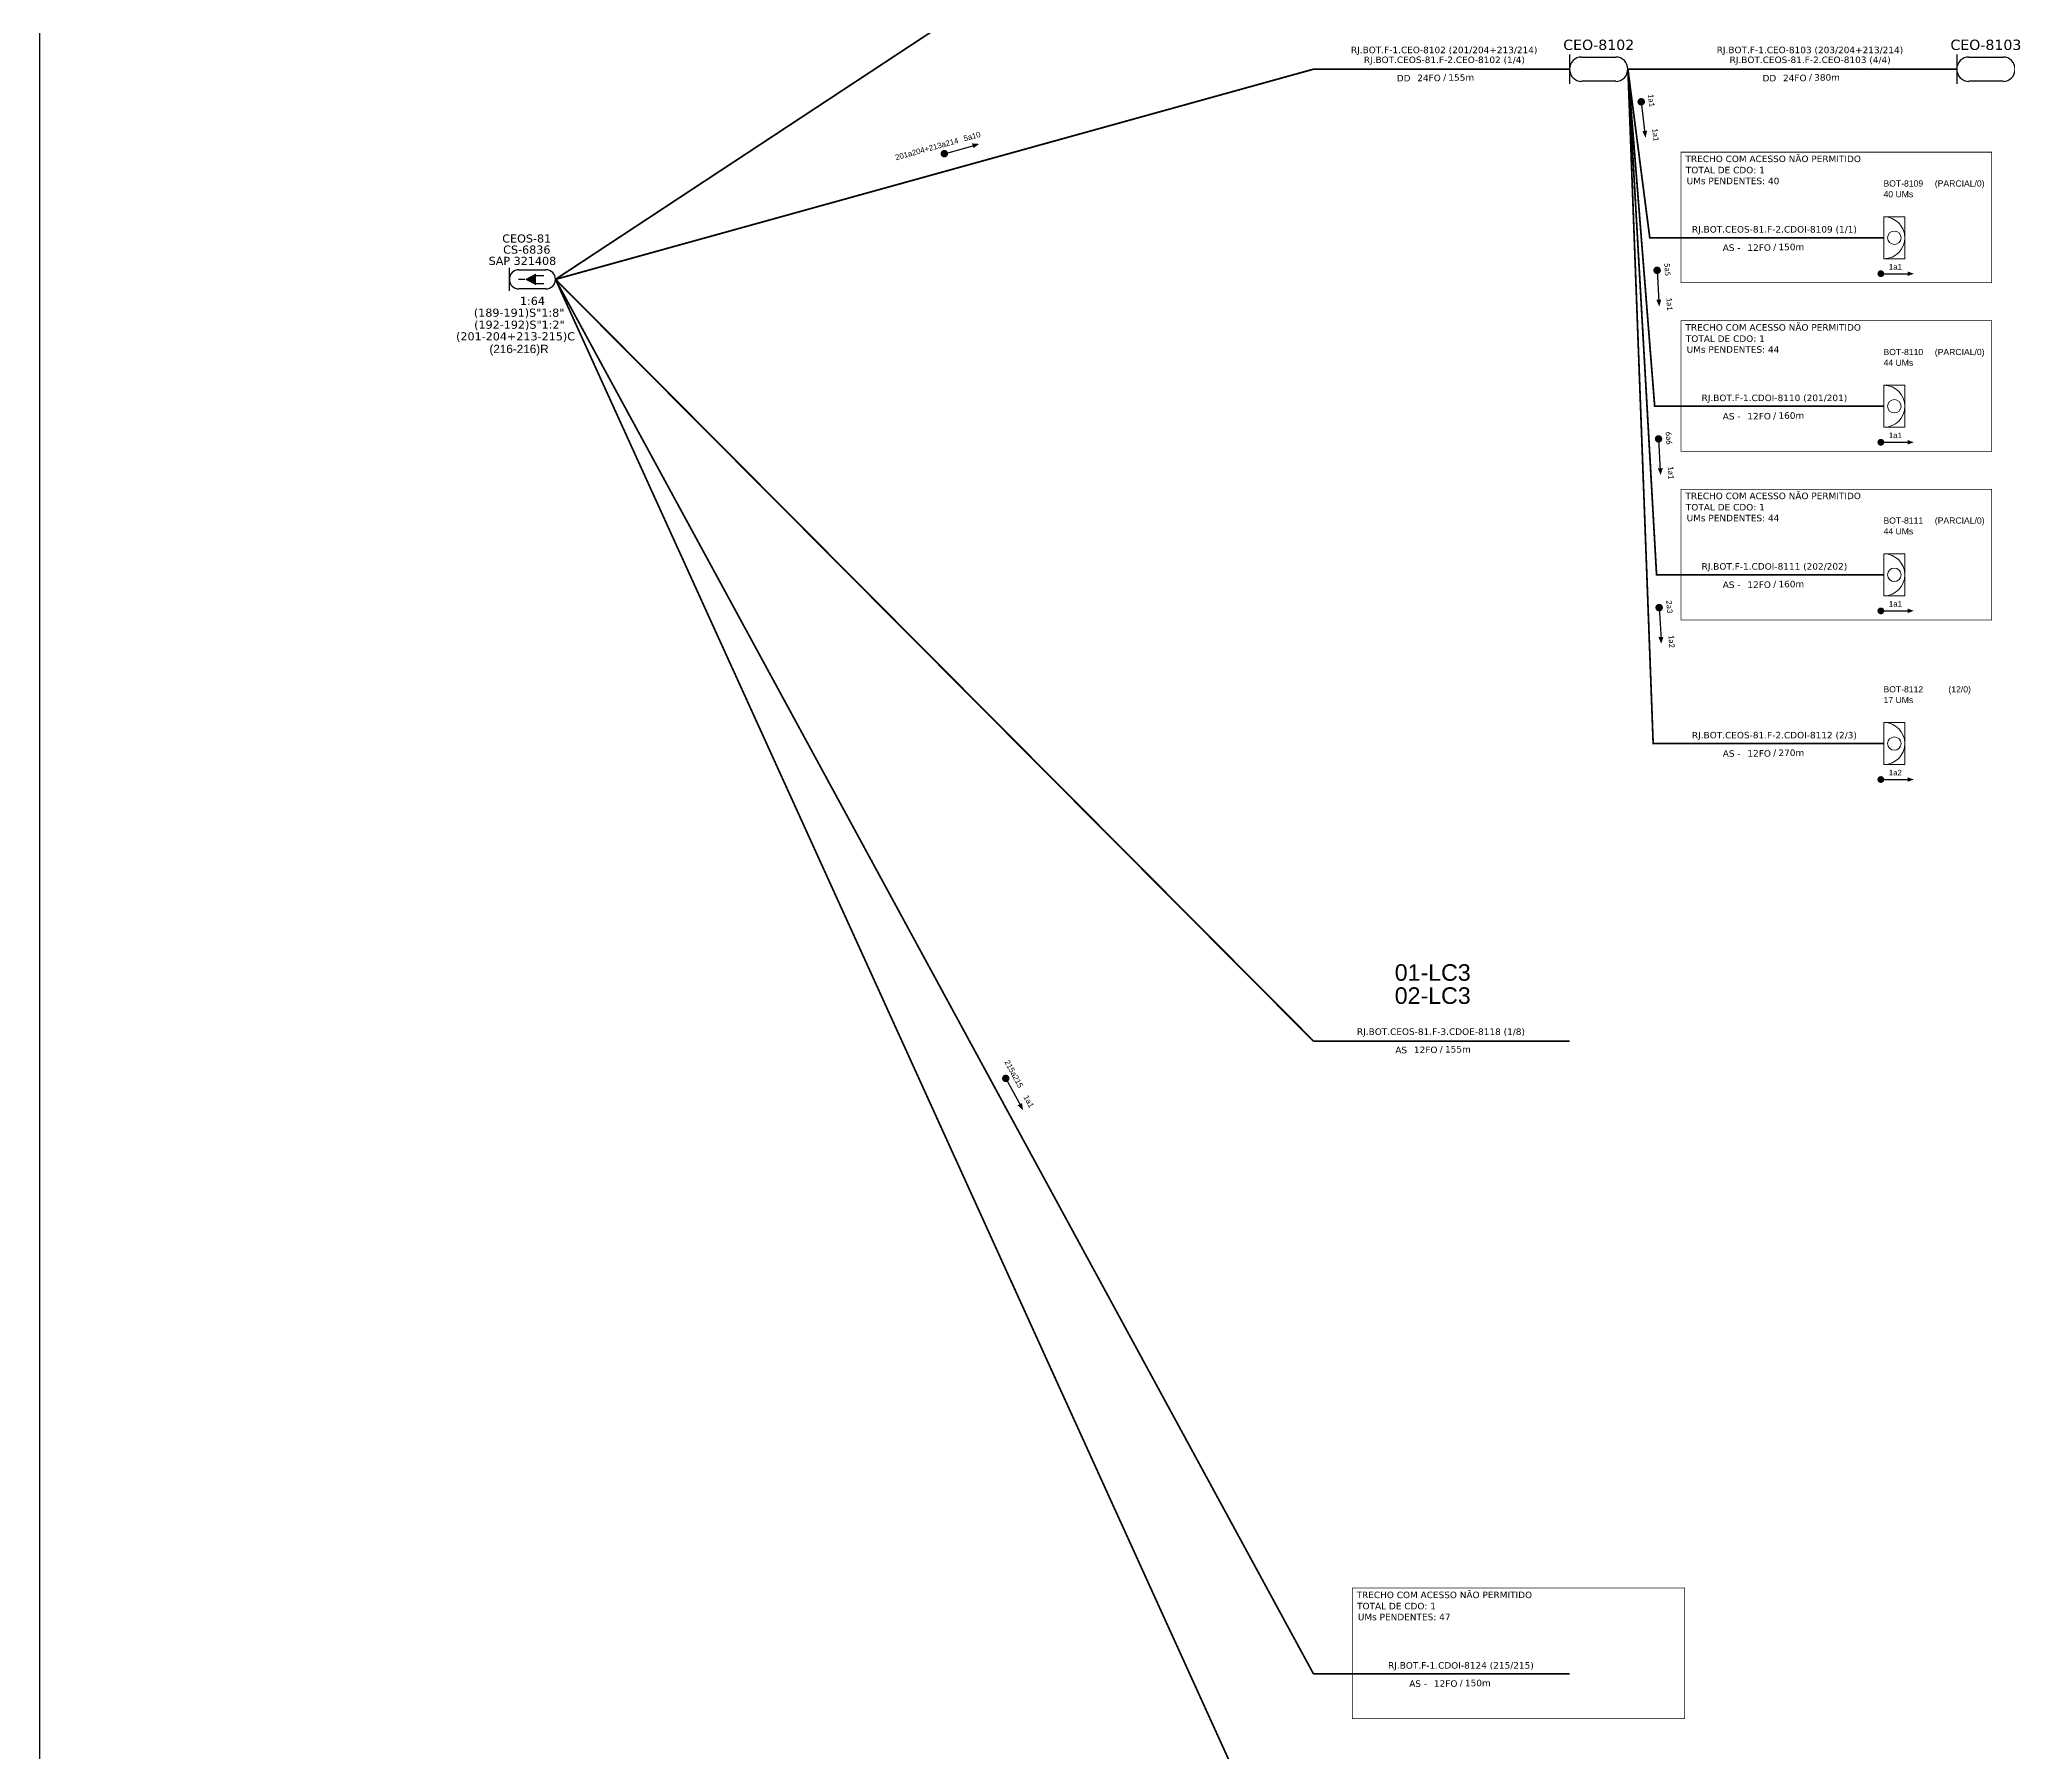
# Model space of a CAD drawing. Header units: metres. Extents: x -1286 to -445, y -500 to 94.
# Drawn here: x -1286.1 to -1066.1, y -316.3 to -124.9 of the extents above; entities that cross this region are included whole.
import ezdxf
from ezdxf.enums import TextEntityAlignment as Align

# ---------------------------------------------------------------- set-up
doc = ezdxf.new("R2010")
doc.units = ezdxf.units.M
doc.linetypes.add('ARILSUPP', pattern=[2.98, 1.42, -0.71, 0.14, -0.71])
for name, color, linetype, lineweight in [("20.0-LEGENDA DOS CDO'S", 1, 'Continuous', 0), ('20.1-CDO_INTERIOR', 1, 'Continuous', 0), ('40.1-ETIQUETAS', 1, 'Continuous', 20)]:
    doc.layers.add(name, color=color, linetype=linetype, lineweight=lineweight)
for name, color, linetype in [('20.4-CEOS', 1, 'Continuous'), ('20.5-CEO', 1, 'Continuous'), ('CAP a instalar', 1, 'Continuous'), ('LC1', 3, 'Continuous'), ('SETA', 7, 'Continuous')]:
    doc.layers.add(name, color=color, linetype=linetype)
doc.styles.add('ARIAL', font='arial.ttf')
doc.styles.add('siredit', font='verdana.ttf')
doc.linetypes.add('FENCELINE1', pattern='A,0.25,-0.1,[133,ltypeshp.shx,S=0.1,R=0,X=-0.1,Y=0],-0.1,1', length=1.45)

# ---------------------------------------------------------------- blocks, each defined once
blk = doc.blocks.new('CEOS_RP_CT_DRT')
at = {"layer": '20.4-CEOS', "color": 0}
for p, q in [((-4.54, 1.19), (-1.19, 1.19)), ((-1.19, -1.19), (-4.54, -1.19))]:
    blk.add_line(p, q, dxfattribs=at)
for points in [[(-5.73, -1.43), (-5.73, 1.44)], [(-3.79, 0), (-4.59, 0)], [(-2.47, 0.48), (-1.45, 0.48)], [(-2.47, -0.52), (-1.45, -0.52)]]:
    blk.add_lwpolyline(points, dxfattribs=at)
blk.add_lwpolyline([(-3.79, 0, 0, 1.47, 0), (-2.41, 0, 1.47, 1.47, 0)], format="xyseb", dxfattribs=at)
for centre, start, end in [((-4.54, 0), 90, 270), ((-1.19, 0), 270, 90)]:
    blk.add_arc(centre, 1.19, start, end, dxfattribs=at)
at = {"layer": '20.4-CEOS', "color": 7, "style": 'siredit'}
for tag, p in [('Nº_DA_CEOS', (-2.86, 5.6)), ('LOCAL', (-2.86, 4.24)), ('SAP', (-2.86, 2.78)), ('RACIO_SPLITAGEM', (-2.86, -1.88)), ('FIBRAS_SPLITTER', (-2.86, -3.58)), ('RESERVA_FINAIS', (-2.86, -6.39)), ('FIBRAS_TOP_C', (-2.86, -5.08))]:
    blk.add_attdef(tag, text='', height=1.01, dxfattribs=at).set_placement(p, align=Align.TOP_CENTER)
blk = doc.blocks.new('ETIQUETA_RS5F')
at = {"layer": '40.1-ETIQUETAS', "color": 0, "style": 'siredit'}
blk.add_text('/', height=1.5, dxfattribs=at).set_placement((1.58, -1.95), align=Align.MIDDLE_RIGHT)
for tag, p in [('ETIQUETA_R_PRIMARIA', (1.21, 4.1)), ('ETIQUETA_R_SECUNDARIA', (1.21, 2.1)), ('F_ATIVAS/F_MORTAS', (1.14, -4.24))]:
    blk.add_attdef(tag, text='', height=1.5, dxfattribs=at).set_placement(p, align=Align.MIDDLE_CENTER)
for tag, p in [('TIPO_CABO', (-6.58, -2.12)), ('CAP_CABO', (0.4, -2.09))]:
    blk.add_attdef(tag, text='', height=1.5, dxfattribs=at).set_placement(p, align=Align.MIDDLE_RIGHT)
blk.add_attdef('METROS', text='', height=1.5, dxfattribs=at).set_placement((2.14, -1.95), align=Align.MIDDLE_LEFT)
for tag, p in [('FUSÃO_1', (0.85, -8.39)), ('FUSÃO_2', (0.85, -10.6)), ('FUSÃO_3', (0.85, -12.93)), ('FUSÃO_4', (0.85, -15.14)), ('FUSÃO_5', (0.85, -17.16))]:
    blk.add_attdef(tag, text='', height=1.5, dxfattribs=at).set_placement(p, align=Align.CENTER)
blk = doc.blocks.new('CDOI_INT')
at = {"layer": '20.1-CDO_INTERIOR', "color": 0, "lineweight": 18}
blk.add_lwpolyline([(4.25, -4.25), (4.25, 4.25), (0, 4.25), (0, -4.25)], close=True, dxfattribs=at)
blk.add_circle((2.12, 0), 1.36, dxfattribs=at)
blk.add_arc((0, 0), 4.25, 270, 90, dxfattribs=at)
at = {"layer": "20.0-LEGENDA DOS CDO'S", "color": 0, "style": 'ARIAL'}
for tag, p in [('CDO_N', (-0.08, 10.38)), ('SURVEY', (-0.08, 8.2)), ('SPLITER_1', (21.18, 10.38)), ('SPLITER_2', (21.19, 8.68)), ('SAP', (-0.08, 6.23)), ('1:XX', (5.94, -2.22)), ('UMS', (5.94, -4.24))]:
    blk.add_attdef(tag, p, '', height=1.36, dxfattribs=at)
blk.add_attdef('FIBRAS_UTILIZADAS', text='', height=1.36, dxfattribs=at).set_placement((15.34, 10.38), align=Align.CENTER)

msp = doc.modelspace()

# ---------------------------------------------------------------- linework, layer by layer
msp.add_lwpolyline([(-1286.07, -499.81), (-445.07, -499.81), (-445.07, 94.19), (-1286.07, 94.19)], close=True)
for points, const_width in [([(-1107.2, -131.7, 1), (-1107.15, -132.12, 1)], 0.416), ([(-1185.2, -137.76, 1), (-1184.8, -137.65, 1)], 0.416), ([(-1105.41, -150.53, 1), (-1105.39, -150.95, 1)], 0.416), ([(-1080.6, -151.12, 1), (-1080.22, -151.12, 1)], 0.378), ([(-1080.6, -151.12, 1), (-1080.22, -151.12, 1)], 0.378), ([(-1105.25, -169.37, 1), (-1105.23, -169.78, 1)], 0.416), ([(-1080.6, -169.95, 1), (-1080.22, -169.95, 1)], 0.378), ([(-1080.6, -169.95, 1), (-1080.22, -169.95, 1)], 0.378), ([(-1105.18, -188.21, 1), (-1105.16, -188.63, 1)], 0.416), ([(-1080.6, -188.79, 1), (-1080.22, -188.79, 1)], 0.378), ([(-1080.6, -188.79, 1), (-1080.22, -188.79, 1)], 0.378), ([(-1080.6, -207.63, 1), (-1080.22, -207.63, 1)], 0.378), ([(-1080.6, -207.63, 1), (-1080.22, -207.63, 1)], 0.378), ([(-1178.24, -240.84, 1), (-1178.04, -241.2, 1)], 0.416)]:
    msp.add_lwpolyline(points, format="xyb", close=True, dxfattribs=dict(const_width=const_width))
at = {"color": 3, "const_width": 0.0756}
for points in [[(-1068.03, -152.12), (-1102.73, -152.12), (-1102.73, -137.54), (-1068.03, -137.54)], [(-1068.03, -170.96), (-1102.73, -170.96), (-1102.73, -156.37), (-1068.03, -156.37)], [(-1068.03, -189.79), (-1102.73, -189.79), (-1102.73, -175.2), (-1068.03, -175.2)], [(-1102.33, -312.56), (-1139.45, -312.56), (-1139.45, -297.97), (-1102.33, -297.97)]]:
    msp.add_lwpolyline(points, close=True, dxfattribs=at)
at = {"layer": '20.5-CEO', "color": 5}
for p, q in [((-1113.83, -126.91), (-1110.02, -126.91)), ((-1110.02, -129.62), (-1113.83, -129.62))]:
    msp.add_line(p, q, dxfattribs=at)
at = {"layer": '20.5-CEO', "color": 7}
for p, q in [((-1070.58, -126.91), (-1066.77, -126.91)), ((-1066.77, -129.62), (-1070.58, -129.62))]:
    msp.add_line(p, q, dxfattribs=at)
at = {"layer": '20.5-CEO', "color": 5}
msp.add_lwpolyline([(-1115.18, -126.63), (-1115.18, -129.9)], dxfattribs=at)
at = {"layer": '20.5-CEO', "color": 7}
msp.add_lwpolyline([(-1071.94, -126.63), (-1071.94, -129.9)], dxfattribs=at)
at = {"layer": '20.5-CEO', "color": 5}
for centre, start, end in [((-1113.83, -128.27), 90, 270), ((-1110.02, -128.27), 270, 90)]:
    msp.add_arc(centre, 1.36, start, end, dxfattribs=at)
at = {"layer": '20.5-CEO', "color": 7}
for centre, start, end in [((-1070.58, -128.27), 90, 270), ((-1066.77, -128.27), 270, 90)]:
    msp.add_arc(centre, 1.36, start, end, dxfattribs=at)
at = {"layer": 'CAP a instalar', "color": 7, "linetype": 'FENCELINE1', "ltscale": 3, "const_width": 0.194}
for points in [[(-1143.78, -95.98), (-1228.43, -151.75)], [(-1143.78, -128.27), (-1228.43, -151.75)], [(-1115.18, -128.27), (-1143.78, -128.27)], [(-1071.94, -128.27), (-1108.66, -128.27)], [(-1143.78, -236.85), (-1228.43, -151.75)], [(-1115.18, -236.85), (-1143.78, -236.85)]]:
    msp.add_lwpolyline(points, dxfattribs=at)
at = {"layer": 'CAP a instalar', "color": 8, "linetype": 'FENCELINE1', "ltscale": 3, "const_width": 0.194}
for points in [[(-1080.07, -184.76), (-1105.46, -184.76), (-1108.66, -128.24)], [(-1080.07, -147.1), (-1106.22, -147.1), (-1108.66, -128.27)], [(-1080.07, -165.93), (-1105.67, -165.93), (-1108.66, -128.27)], [(-1143.78, -307.54), (-1228.43, -151.75)], [(-1143.78, -337.95), (-1228.43, -151.75)], [(-1115.18, -307.54), (-1143.78, -307.54)]]:
    msp.add_lwpolyline(points, dxfattribs=at)
at = {"layer": 'CAP a instalar', "color": 1, "linetype": 'FENCELINE1', "ltscale": 3, "const_width": 0.194}
msp.add_lwpolyline([(-1080.07, -203.61), (-1105.84, -203.61), (-1108.66, -128.28)], dxfattribs=at)
at = {"layer": 'SETA'}
for points in [[(-1107.18, -131.91), (-1106.76, -135.46)], [(-1185, -137.71), (-1181.55, -136.75)], [(-1105.4, -150.74), (-1105.19, -154.31)], [(-1080.41, -151.12), (-1077.16, -151.12)], [(-1080.41, -151.12), (-1077.16, -151.12)], [(-1105.24, -169.57), (-1105.04, -173.14)], [(-1080.41, -169.95), (-1077.16, -169.95)], [(-1080.41, -169.95), (-1077.16, -169.95)], [(-1105.17, -188.42), (-1104.96, -191.99)], [(-1080.41, -188.79), (-1077.16, -188.79)], [(-1080.41, -188.79), (-1077.16, -188.79)], [(-1080.41, -207.63), (-1077.16, -207.63)], [(-1080.41, -207.63), (-1077.16, -207.63)], [(-1178.14, -241.02), (-1176.44, -244.16)]]:
    msp.add_lwpolyline(points, dxfattribs=at)
for points in [[(-1106.51, -135.14), (-1106.69, -135.93), (-1107.06, -135.21)], [(-1181.91, -136.56), (-1181.1, -136.62), (-1181.76, -137.09)], [(-1077.42, -150.87), (-1076.73, -151.12), (-1077.42, -151.37)], [(-1077.42, -150.87), (-1076.73, -151.12), (-1077.42, -151.37)], [(-1104.93, -154.01), (-1105.16, -154.78), (-1105.48, -154.04)], [(-1077.42, -169.7), (-1076.73, -169.95), (-1077.42, -170.2)], [(-1077.42, -169.7), (-1076.73, -169.95), (-1077.42, -170.2)], [(-1104.77, -172.84), (-1105, -173.62), (-1105.32, -172.87)], [(-1077.42, -188.53), (-1076.73, -188.78), (-1077.42, -189.03)], [(-1077.42, -188.53), (-1076.73, -188.78), (-1077.42, -189.03)], [(-1104.7, -191.69), (-1104.93, -192.46), (-1105.25, -191.72)], [(-1077.42, -207.38), (-1076.73, -207.63), (-1077.42, -207.88)], [(-1077.42, -207.38), (-1076.73, -207.63), (-1077.42, -207.88)], [(-1176.33, -243.78), (-1176.21, -244.58), (-1176.81, -244.04)]]:
    msp.add_solid(points, dxfattribs=at)

# ---------------------------------------------------------------- block references
at = {"layer": '20.1-CDO_INTERIOR', "color": 8, "ltscale": 11}
ref = msp.add_blockref('CDOI_INT', (-1080.07, -147.1), dxfattribs=dict(at, xscale=0.5513128076791762, yscale=0.5513128076791762, zscale=0.5513128132612091))
ref.add_attrib('CDO_N', 'BOT-8109', (-1080.12, -141.38), dxfattribs={"layer": "20.0-LEGENDA DOS CDO'S", "color": 0, "height": 0.688, "style": 'ARIAL'})
ref.add_attrib('FIBRAS_UTILIZADAS', '(PARCIAL/0)', dxfattribs={"layer": "20.0-LEGENDA DOS CDO'S", "color": 0, "height": 0.688, "style": 'ARIAL'}).set_placement((-1071.61, -141.38), align=Align.CENTER)
ref.add_attrib('SURVEY', '40 UMs', (-1080.11, -142.58), dxfattribs={"layer": "20.0-LEGENDA DOS CDO'S", "color": 0, "height": 0.688, "style": 'ARIAL'})
ref = msp.add_blockref('CDOI_INT', (-1080.07, -165.93), dxfattribs=dict(at, xscale=0.5513128076791762, yscale=0.5513128076791762, zscale=0.5513128132612091))
ref.add_attrib('CDO_N', 'BOT-8110', (-1080.12, -160.21), dxfattribs={"layer": "20.0-LEGENDA DOS CDO'S", "color": 0, "height": 0.688, "style": 'ARIAL'})
ref.add_attrib('FIBRAS_UTILIZADAS', '(PARCIAL/0)', dxfattribs={"layer": "20.0-LEGENDA DOS CDO'S", "color": 0, "height": 0.688, "style": 'ARIAL'}).set_placement((-1071.61, -160.21), align=Align.CENTER)
ref.add_attrib('SURVEY', '44 UMs', (-1080.11, -161.41), dxfattribs={"layer": "20.0-LEGENDA DOS CDO'S", "color": 0, "height": 0.688, "style": 'ARIAL'})
ref = msp.add_blockref('CDOI_INT', (-1080.07, -184.76), dxfattribs=dict(at, xscale=0.5513128076791762, yscale=0.5513128076791762, zscale=0.5513128132612091))
ref.add_attrib('CDO_N', 'BOT-8111', (-1080.12, -179.04), dxfattribs={"layer": "20.0-LEGENDA DOS CDO'S", "color": 0, "height": 0.688, "style": 'ARIAL'})
ref.add_attrib('FIBRAS_UTILIZADAS', '(PARCIAL/0)', dxfattribs={"layer": "20.0-LEGENDA DOS CDO'S", "color": 0, "height": 0.688, "style": 'ARIAL'}).set_placement((-1071.61, -179.04), align=Align.CENTER)
ref.add_attrib('SURVEY', '44 UMs', (-1080.11, -180.24), dxfattribs={"layer": "20.0-LEGENDA DOS CDO'S", "color": 0, "height": 0.688, "style": 'ARIAL'})
at = {"layer": '20.1-CDO_INTERIOR', "color": 1, "ltscale": 11}
ref = msp.add_blockref('CDOI_INT', (-1080.07, -203.61), dxfattribs=dict(at, xscale=0.5513128076791762, yscale=0.5513128076791762, zscale=0.5513128132612091))
ref.add_attrib('CDO_N', 'BOT-8112', (-1080.12, -197.89), dxfattribs={"layer": "20.0-LEGENDA DOS CDO'S", "color": 0, "height": 0.688, "style": 'ARIAL'})
ref.add_attrib('FIBRAS_UTILIZADAS', '(12/0)', dxfattribs={"layer": "20.0-LEGENDA DOS CDO'S", "color": 0, "height": 0.688, "style": 'ARIAL'}).set_placement((-1071.61, -197.89), align=Align.CENTER)
ref.add_attrib('SURVEY', '17 UMs', (-1080.11, -199.09), dxfattribs={"layer": "20.0-LEGENDA DOS CDO'S", "color": 0, "height": 0.688, "style": 'ARIAL'})
at = {"layer": '20.4-CEOS', "color": 7}
ref = msp.add_blockref('CEOS_RP_CT_DRT', (-1228.43, -151.75), dxfattribs=dict(at, xscale=0.8988206294775009, yscale=0.8988206294775009, zscale=0.8988206384897232))
ref.add_attrib('Nº_DA_CEOS', 'CEOS-81', dxfattribs={"color": 7, "height": 0.908, "style": 'siredit'}).set_placement((-1231.64, -146.73), align=Align.TOP_CENTER)
ref.add_attrib('LOCAL', 'CS-6836', dxfattribs={"color": 7, "height": 0.908, "style": 'siredit'}).set_placement((-1231.63, -147.97), align=Align.TOP_CENTER)
ref.add_attrib('SAP', 'SAP 321408', dxfattribs={"color": 7, "height": 0.908, "style": 'siredit'}).set_placement((-1232.12, -149.23), align=Align.TOP_CENTER)
ref.add_attrib('RACIO_SPLITAGEM', '1:64', dxfattribs={"color": 7, "height": 0.908, "style": 'siredit'}).set_placement((-1231, -153.7), align=Align.TOP_CENTER)
ref.add_attrib('FIBRAS_SPLITTER', '(189-191)S"1:8"', dxfattribs={"color": 7, "height": 0.9075, "style": 'siredit'}).set_placement((-1232.49, -155.02), align=Align.TOP_CENTER)
ref.add_attrib('FIBRAS_TOP_C', '(192-192)S"1:2"', dxfattribs={"color": 7, "height": 0.9075, "style": 'siredit'}).set_placement((-1232.46, -156.36), align=Align.TOP_CENTER)
ref.add_attrib('RESERVA_FINAIS', '(201-204+213-215)C', dxfattribs={"color": 7, "height": 0.9075, "style": 'siredit'}).set_placement((-1232.89, -157.66), align=Align.TOP_CENTER)
at = {"layer": '40.1-ETIQUETAS', "color": 7}
ref = msp.add_blockref('ETIQUETA_RS5F', (-1129.73, -128.24), dxfattribs=dict(at, xscale=0.4849891151189804, yscale=0.4849891151189804, zscale=0.4849891137625263))
ref.add_attrib('ETIQUETA_R_PRIMARIA', 'RJ.BOT.F-1.CEO-8102 (201/204+213/214)', dxfattribs={"color": 0, "height": 0.7275, "style": 'siredit'}).set_placement((-1129.18, -126.12), align=Align.MIDDLE_CENTER)
ref.add_attrib('ETIQUETA_R_SECUNDARIA', 'RJ.BOT.CEOS-81.F-2.CEO-8102 (1/4)', dxfattribs={"color": 0, "height": 0.7275, "style": 'siredit'}).set_placement((-1129.16, -127.22), align=Align.MIDDLE_CENTER)
ref.add_attrib('TIPO_CABO', 'DD', dxfattribs={"color": 0, "height": 0.727, "style": 'siredit'}).set_placement((-1132.94, -129.27), align=Align.MIDDLE_RIGHT)
ref.add_attrib('CAP_CABO', '24FO', dxfattribs={"color": 0, "height": 0.727, "style": 'siredit'}).set_placement((-1129.56, -129.25), align=Align.MIDDLE_RIGHT)
ref.add_attrib('METROS', '155m', dxfattribs={"color": 0, "height": 0.727, "style": 'siredit'}).set_placement((-1128.71, -129.19), align=Align.MIDDLE_LEFT)
ref = msp.add_blockref('ETIQUETA_RS5F', (-1088.88, -128.24), dxfattribs=dict(at, xscale=0.4849891151189804, yscale=0.4849891151189804, zscale=0.4849891137625263))
ref.add_attrib('ETIQUETA_R_PRIMARIA', 'RJ.BOT.F-1.CEO-8103 (203/204+213/214)', dxfattribs={"color": 0, "height": 0.7275, "style": 'siredit'}).set_placement((-1088.33, -126.12), align=Align.MIDDLE_CENTER)
ref.add_attrib('ETIQUETA_R_SECUNDARIA', 'RJ.BOT.CEOS-81.F-2.CEO-8103 (4/4)', dxfattribs={"color": 0, "height": 0.7275, "style": 'siredit'}).set_placement((-1088.31, -127.22), align=Align.MIDDLE_CENTER)
ref.add_attrib('TIPO_CABO', 'DD', dxfattribs={"color": 0, "height": 0.727, "style": 'siredit'}).set_placement((-1092.09, -129.27), align=Align.MIDDLE_RIGHT)
ref.add_attrib('CAP_CABO', '24FO', dxfattribs={"color": 0, "height": 0.727, "style": 'siredit'}).set_placement((-1088.71, -129.25), align=Align.MIDDLE_RIGHT)
ref.add_attrib('METROS', '380m', dxfattribs={"color": 0, "height": 0.727, "style": 'siredit'}).set_placement((-1087.86, -129.19), align=Align.MIDDLE_LEFT)
at = {"layer": '40.1-ETIQUETAS', "color": 8}
ref = msp.add_blockref('ETIQUETA_RS5F', (-1092.87, -147.18), dxfattribs=dict(at, xscale=0.4849891151189804, yscale=0.4849891151189804, zscale=0.4849891137625263))
ref.add_attrib('ETIQUETA_R_SECUNDARIA', 'RJ.BOT.CEOS-81.F-2.CDOI-8109 (1/1)', dxfattribs={"color": 0, "height": 0.7275, "style": 'siredit'}).set_placement((-1092.3, -146.16), align=Align.MIDDLE_CENTER)
ref.add_attrib('TIPO_CABO', 'AS -', dxfattribs={"color": 0, "height": 0.727, "style": 'siredit'}).set_placement((-1096.08, -148.21), align=Align.MIDDLE_RIGHT)
ref.add_attrib('CAP_CABO', '12FO', dxfattribs={"color": 0, "height": 0.727, "style": 'siredit'}).set_placement((-1092.69, -148.2), align=Align.MIDDLE_RIGHT)
ref.add_attrib('METROS', '150m', dxfattribs={"color": 0, "height": 0.727, "style": 'siredit'}).set_placement((-1091.85, -148.13), align=Align.MIDDLE_LEFT)
ref = msp.add_blockref('ETIQUETA_RS5F', (-1092.87, -166.01), dxfattribs=dict(at, xscale=0.4849891151189804, yscale=0.4849891151189804, zscale=0.4849891137625263))
ref.add_attrib('ETIQUETA_R_SECUNDARIA', 'RJ.BOT.F-1.CDOI-8110 (201/201)', dxfattribs={"color": 0, "height": 0.7275, "style": 'siredit'}).set_placement((-1092.3, -164.99), align=Align.MIDDLE_CENTER)
ref.add_attrib('TIPO_CABO', 'AS -', dxfattribs={"color": 0, "height": 0.727, "style": 'siredit'}).set_placement((-1096.08, -167.04), align=Align.MIDDLE_RIGHT)
ref.add_attrib('CAP_CABO', '12FO', dxfattribs={"color": 0, "height": 0.727, "style": 'siredit'}).set_placement((-1092.69, -167.03), align=Align.MIDDLE_RIGHT)
ref.add_attrib('METROS', '160m', dxfattribs={"color": 0, "height": 0.727, "style": 'siredit'}).set_placement((-1091.85, -166.96), align=Align.MIDDLE_LEFT)
ref = msp.add_blockref('ETIQUETA_RS5F', (-1092.87, -184.84), dxfattribs=dict(at, xscale=0.4849891151189804, yscale=0.4849891151189804, zscale=0.4849891137625263))
ref.add_attrib('ETIQUETA_R_SECUNDARIA', 'RJ.BOT.F-1.CDOI-8111 (202/202)', dxfattribs={"color": 0, "height": 0.7275, "style": 'siredit'}).set_placement((-1092.3, -183.82), align=Align.MIDDLE_CENTER)
ref.add_attrib('TIPO_CABO', 'AS -', dxfattribs={"color": 0, "height": 0.727, "style": 'siredit'}).set_placement((-1096.08, -185.87), align=Align.MIDDLE_RIGHT)
ref.add_attrib('CAP_CABO', '12FO', dxfattribs={"color": 0, "height": 0.727, "style": 'siredit'}).set_placement((-1092.69, -185.86), align=Align.MIDDLE_RIGHT)
ref.add_attrib('METROS', '160m', dxfattribs={"color": 0, "height": 0.727, "style": 'siredit'}).set_placement((-1091.85, -185.79), align=Align.MIDDLE_LEFT)
at = {"layer": '40.1-ETIQUETAS', "color": 1}
ref = msp.add_blockref('ETIQUETA_RS5F', (-1092.87, -203.69), dxfattribs=dict(at, xscale=0.4849891151189804, yscale=0.4849891151189804, zscale=0.4849891137625263))
ref.add_attrib('ETIQUETA_R_SECUNDARIA', 'RJ.BOT.CEOS-81.F-2.CDOI-8112 (2/3)', dxfattribs={"color": 0, "height": 0.7275, "style": 'siredit'}).set_placement((-1092.3, -202.67), align=Align.MIDDLE_CENTER)
ref.add_attrib('TIPO_CABO', 'AS -', dxfattribs={"color": 0, "height": 0.727, "style": 'siredit'}).set_placement((-1096.08, -204.72), align=Align.MIDDLE_RIGHT)
ref.add_attrib('CAP_CABO', '12FO', dxfattribs={"color": 0, "height": 0.727, "style": 'siredit'}).set_placement((-1092.69, -204.71), align=Align.MIDDLE_RIGHT)
ref.add_attrib('METROS', '270m', dxfattribs={"color": 0, "height": 0.727, "style": 'siredit'}).set_placement((-1091.85, -204.64), align=Align.MIDDLE_LEFT)
at = {"layer": '40.1-ETIQUETAS', "color": 7}
ref = msp.add_blockref('ETIQUETA_RS5F', (-1130.11, -236.82), dxfattribs=dict(at, xscale=0.4849891151189804, yscale=0.4849891151189804, zscale=0.4849891137625263))
ref.add_attrib('ETIQUETA_R_SECUNDARIA', 'RJ.BOT.CEOS-81.F-3.CDOE-8118 (1/8)', dxfattribs={"color": 0, "height": 0.7275, "style": 'siredit'}).set_placement((-1129.54, -235.8), align=Align.MIDDLE_CENTER)
ref.add_attrib('TIPO_CABO', 'AS', dxfattribs={"color": 0, "height": 0.727, "style": 'siredit'}).set_placement((-1133.32, -237.85), align=Align.MIDDLE_RIGHT)
ref.add_attrib('CAP_CABO', '12FO', dxfattribs={"color": 0, "height": 0.727, "style": 'siredit'}).set_placement((-1129.93, -237.83), align=Align.MIDDLE_RIGHT)
ref.add_attrib('METROS', '155m', dxfattribs={"color": 0, "height": 0.727, "style": 'siredit'}).set_placement((-1129.09, -237.77), align=Align.MIDDLE_LEFT)
at = {"layer": '40.1-ETIQUETAS', "color": 8}
ref = msp.add_blockref('ETIQUETA_RS5F', (-1127.88, -307.62), dxfattribs=dict(at, xscale=0.4849891151189804, yscale=0.4849891151189804, zscale=0.4849891137625263))
ref.add_attrib('ETIQUETA_R_SECUNDARIA', 'RJ.BOT.F-1.CDOI-8124 (215/215)', dxfattribs={"color": 0, "height": 0.7275, "style": 'siredit'}).set_placement((-1127.31, -306.6), align=Align.MIDDLE_CENTER)
ref.add_attrib('TIPO_CABO', 'AS -', dxfattribs={"color": 0, "height": 0.727, "style": 'siredit'}).set_placement((-1131.09, -308.64), align=Align.MIDDLE_RIGHT)
ref.add_attrib('CAP_CABO', '12FO', dxfattribs={"color": 0, "height": 0.727, "style": 'siredit'}).set_placement((-1127.7, -308.63), align=Align.MIDDLE_RIGHT)
ref.add_attrib('METROS', '150m', dxfattribs={"color": 0, "height": 0.727, "style": 'siredit'}).set_placement((-1126.86, -308.57), align=Align.MIDDLE_LEFT)

# ---------------------------------------------------------------- texts
at = {"style": 'ARIAL'}
for s, height, rotation, p in [('201a204+213a214', 0.6237, 15.5025, (-1186.88, -137.48)), ('5a10', 0.624, 15.5025, (-1181.83, -136.08)), ('215a215', 0.624, 298.518, (-1177.51, -240.67)), ('1a1', 0.624, 298.518, (-1175.84, -243.74))]:
    msp.add_text(s, height=height, rotation=rotation, dxfattribs=at).set_placement(p, align=Align.CENTER)
at = {"color": 3, "style": 'siredit'}
for s, p in [('TRECHO COM ACESSO NÃO PERMITIDO', (-1102.23, -138.65)), ('TOTAL DE CDO: 1', (-1102.19, -139.9)), ('UMs PENDENTES: 40', (-1102.1, -141.12)), ('TRECHO COM ACESSO NÃO PERMITIDO', (-1102.23, -157.48)), ('TOTAL DE CDO: 1', (-1102.19, -158.74)), ('UMs PENDENTES: 44', (-1102.1, -159.95)), ('TRECHO COM ACESSO NÃO PERMITIDO', (-1102.23, -176.31)), ('TOTAL DE CDO: 1', (-1102.19, -177.57)), ('UMs PENDENTES: 44', (-1102.1, -178.78)), ('TRECHO COM ACESSO NÃO PERMITIDO', (-1138.96, -299.09)), ('TOTAL DE CDO: 1', (-1138.91, -300.34)), ('UMs PENDENTES: 47', (-1138.82, -301.56))]:
    msp.add_text(s, height=0.7275, dxfattribs=at).set_placement(p)
at = {"style": 'ARIAL'}
for s, p in [('1a1', (-1078.79, -150.66)), ('1a1', (-1078.79, -169.49)), ('1a1', (-1078.79, -188.32)), ('1a2', (-1078.79, -207.17))]:
    msp.add_text(s, height=0.624, dxfattribs=at).set_placement(p, align=Align.CENTER)
at = {"color": 7, "style": 'ARIAL'}
msp.add_text('(216-216)R', height=0.936, dxfattribs=at).set_placement((-1232.5, -159.99), align=Align.CENTER)
at = {"char_height": 0.6237, "width": 10.5442, "attachment_point": 5}
for s, insert, rotation in [('{\\fCalibri|b0|i0|c0|p34;\\C7;1a1}', (-1106.04, -131.75), 276.7812), ('{\\fCalibri|b0|i0|c0|p34;\\C7;1a1}', (-1105.56, -135.59), 276.7812), ('{\\fCalibri|b0|i0|c0|p34;\\C7;5a5}', (-1104.25, -150.65), 273.3058), ('{\\fCalibri|b0|i0|c0|p34;\\C7;1a1}', (-1104.01, -154.51), 273.3058), ('{\\fCalibri|b0|i0|c0|p34;\\C7;6a6}', (-1104.09, -169.48), 273.3058), ('{\\fCalibri|b0|i0|c0|p34;\\C7;1a1}', (-1103.86, -173.35), 273.3058), ('{\\fCalibri|b0|i0|c0|p34;\\C7;2a3}', (-1104.02, -188.33), 273.3058), ('{\\fCalibri|b0|i0|c0|p34;\\C7;1a2}', (-1103.78, -192.19), 273.3058)]:
    msp.add_mtext(s, dxfattribs=dict(at, insert=insert, rotation=rotation))
at = {"layer": '20.5-CEO', "color": 5, "style": 'siredit'}
msp.add_attdef('CEO-8102', text='SAP 324607', height=1.15, dxfattribs=at).set_placement((-1111.92, -124.97), align=Align.TOP_CENTER)
at = {"layer": '20.5-CEO', "color": 7, "style": 'siredit'}
msp.add_attdef('CEO-8103', text='SAP 324607', height=1.15, dxfattribs=at).set_placement((-1068.68, -124.97), align=Align.TOP_CENTER)
at = {"layer": 'LC1', "linetype": 'ARILSUPP', "style": 'ARIAL'}
for s, p in [('01-LC3', (-1130.46, -229.19)), ('02-LC3', (-1130.46, -231.77))]:
    msp.add_text(s, height=1.852, dxfattribs=at).set_placement(p, align=Align.MIDDLE_CENTER)

doc.saveas('drawing.dxf')
